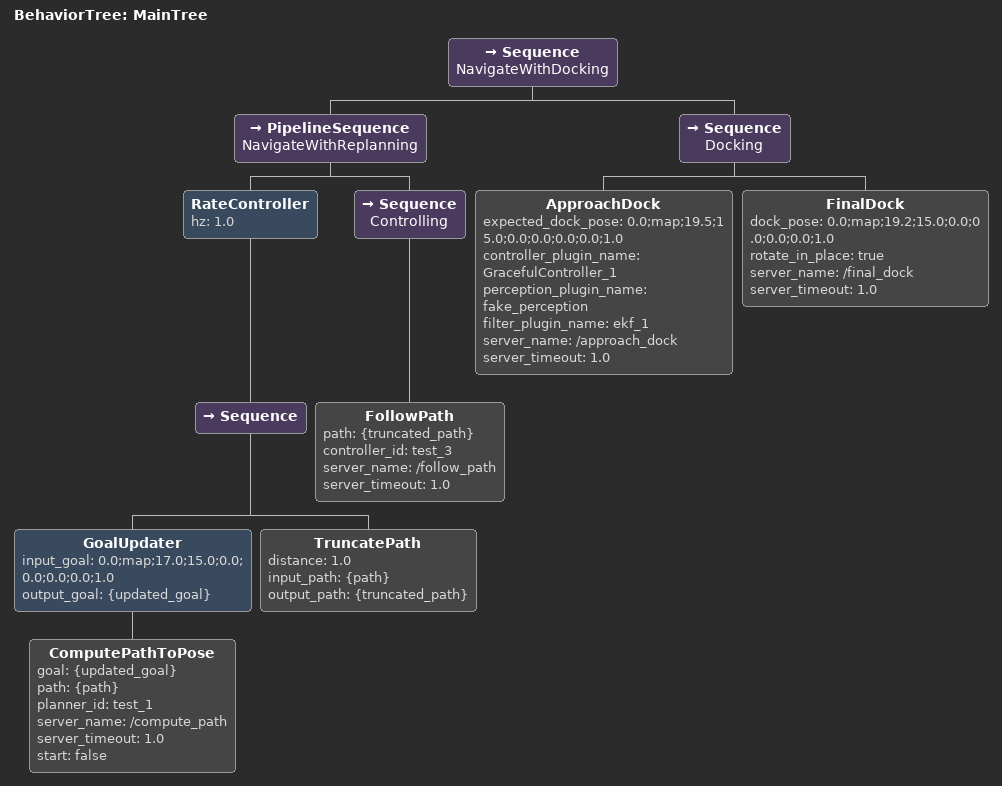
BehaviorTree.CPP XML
<!--
  This Behavior Tree follows a dynamic pose with auto dock fuction
-->

<root main_tree_to_execute="MainTree">
  <BehaviorTree ID="MainTree">
    <Sequence name="NavigateWithDocking">
      <PipelineSequence name="NavigateWithReplanning">
        <RateController hz="1.0">
          <Sequence>
            <GoalUpdater input_goal="0.0;map;17.0;15.0;0.0;0.0;0.0;0.0;1.0" output_goal="{updated_goal}" >
              <ComputePathToPose goal="{updated_goal}" path="{path}" planner_id="test_1" server_name="/compute_path" server_timeout="1.0" start="false"/>
            </GoalUpdater>
          <TruncatePath distance="1.0" input_path="{path}" output_path="{truncated_path}"/>
          </Sequence>
        </RateController>
        <Sequence name="Controlling">
          <FollowPath path="{truncated_path}" controller_id="test_3" server_name="/follow_path"  server_timeout="1.0"/>
        </Sequence>
      </PipelineSequence>
      <Sequence name="Docking">
        <ApproachDock expected_dock_pose="0.0;map;19.5;15.0;0.0;0.0;0.0;0.0;1.0" controller_plugin_name="GracefulController_1" perception_plugin_name="fake_perception" filter_plugin_name="ekf_1" server_name="/approach_dock"  server_timeout="1.0"/> goal_reached="{approach_reached}"/>
        <FinalDock dock_pose="0.0;map;19.2;15.0;0.0;0.0;0.0;0.0;1.0" rotate_in_place="true" server_name="/final_dock"  server_timeout="1.0"/> dock_finished="{dock_finished}"/>
      </Sequence>
    </Sequence>
  </BehaviorTree>
</root>
